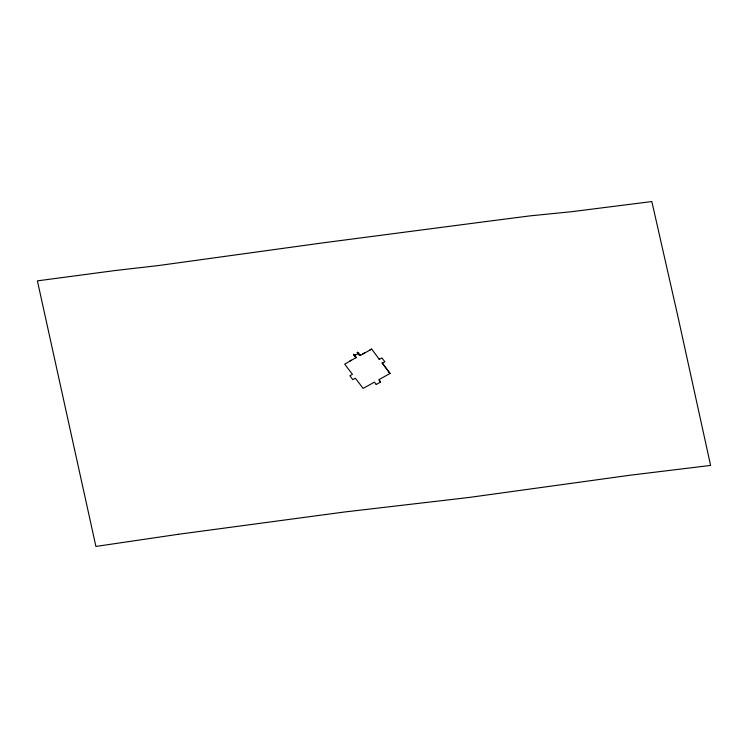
<?xml version="1.0" encoding="UTF-8"?>
<svg xmlns="http://www.w3.org/2000/svg" width="748" height="748" viewBox="0 0 748 748"><rect width="100%" height="100%" fill="white"/><g stroke="black" fill="none" stroke-linecap="round" stroke-linejoin="round"><path stroke-width="1.12" d="M382.032 362.715L382.293 363.266L384.865 361.836L381.938 357.927L379.339 359.386L371.606 348.989L369.624 350.092M360.237 355.394L360.012 354.374L359.302 355.291L357.179 352.336L360.293 355.468L371.597 349.185M376.225 384.463L374.439 382.135L363.135 388.408L355.384 378.217L352.813 379.647L349.858 375.758L352.439 374.337L344.688 364.136L356.394 357.441M354.664 355.702L355.263 355.328L354.225 355.534L359.031 353.337L357.394 352.214M355.599 357.348L356.207 357.011L353.486 354.384L355.992 357.862M349.456 361.293L351.438 360.19M362.687 353.944L364.669 352.841M382.714 363.603L390.045 373.458L378.74 379.741L380.536 382.069L376.197 384.453M388.343 372.308L389.512 372.551M379.741 380.704L380.536 382.069M354.833 355.197L355.328 355.394M355.029 355.562L353.692 354.272M382.293 363.266L390.045 373.458M379.086 358.825L379.339 359.386M178.482 534.268L95.912 546.442L37.4 280.865L114.93 270.561L158.585 265.54L322.566 242.904L488.622 221.202L530.126 215.863L571.472 211.712L651.835 201.558L677.884 316.376L710.6 465.415L630.284 475.195L468.931 497.476L344.622 511.978L178.482 534.268"/></g></svg>
